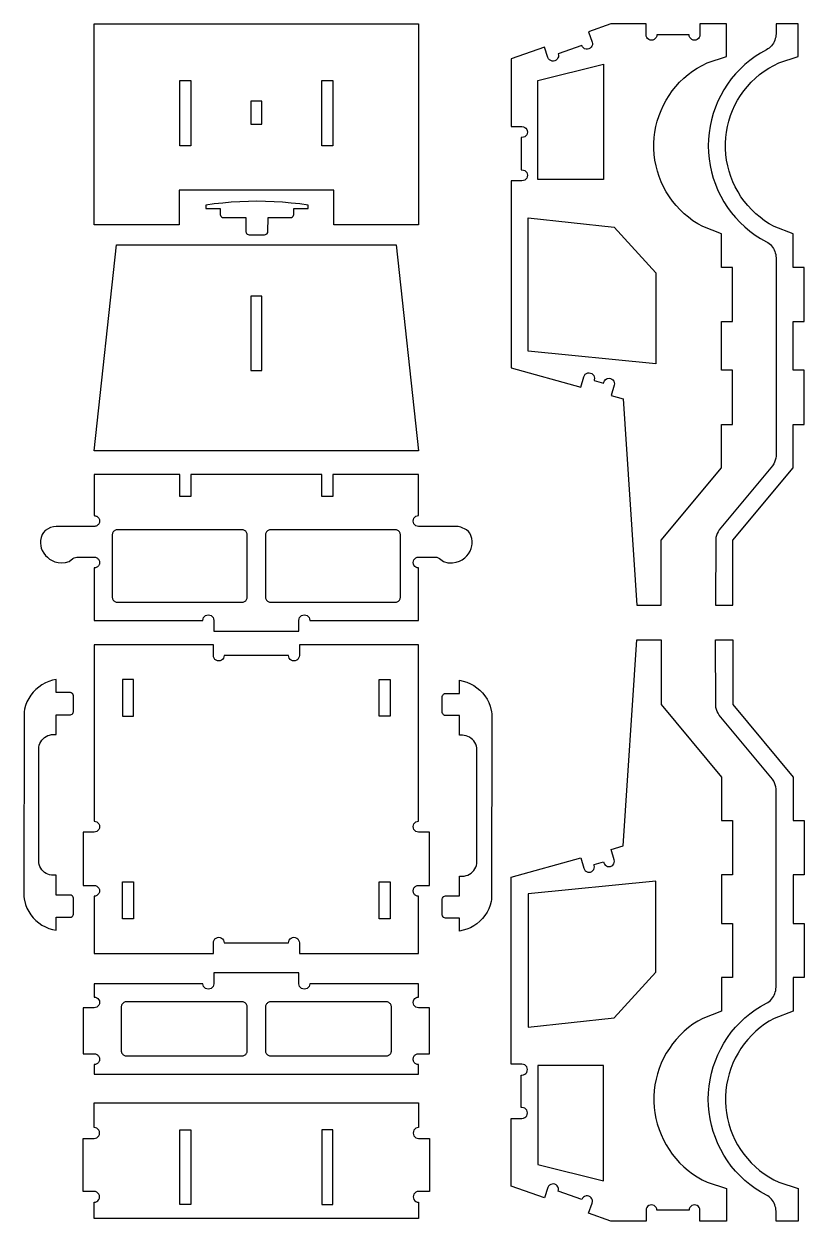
# Model space of a CAD drawing. Extents: x -592.3 to -568.9, y 406 to 419.8.
# Drawn here: x -577.88 to -568.89, y 405.98 to 419.78 of the extents above; entities that cross this region are included whole.
import ezdxf

# ---------------------------------------------------------------- set-up
doc = ezdxf.new("R2010")
doc.units = 0
doc.header["$MEASUREMENT"] = 0
doc.layers.get('0').update_dxf_attribs({"linetype": 'CONTINUOUS'})
doc.layers.get('DEFPOINTS').update_dxf_attribs({"color": 18, "linetype": 'CONTINUOUS'})

msp = doc.modelspace()

# ---------------------------------------------------------------- linework, layer by layer
for points in [[(-574.307, 417.469), (-574.307, 417.866), (-576.088, 417.866), (-576.088, 417.469), (-577.067, 417.469), (-577.067, 419.783), (-573.329, 419.783), (-573.329, 417.469)], [(-570.591, 419.627), (-570.601, 419.614), (-570.614, 419.604), (-570.629, 419.598), (-570.645, 419.596), (-570.661, 419.598), (-570.676, 419.604), (-570.689, 419.614), (-570.699, 419.627), (-570.706, 419.642), (-570.708, 419.658), (-570.708, 419.783), (-571.112, 419.783), (-571.37, 419.693), (-571.328, 419.575), (-571.325, 419.559), (-571.326, 419.543), (-571.331, 419.528), (-571.34, 419.514), (-571.352, 419.503), (-571.367, 419.496), (-571.383, 419.492), (-571.399, 419.493), (-571.415, 419.498), (-571.428, 419.507), (-571.439, 419.52), (-571.446, 419.534), (-571.72, 419.438), (-571.717, 419.422), (-571.718, 419.406), (-571.723, 419.391), (-571.732, 419.377), (-571.744, 419.366), (-571.759, 419.359), (-571.775, 419.356), (-571.791, 419.356), (-571.806, 419.362), (-571.82, 419.37), (-571.831, 419.383), (-571.838, 419.397), (-571.879, 419.515), (-572.262, 419.381), (-572.262, 418.6), (-572.137, 418.6), (-572.121, 418.598), (-572.106, 418.591), (-572.093, 418.581), (-572.083, 418.568), (-572.077, 418.553), (-572.075, 418.537), (-572.077, 418.521), (-572.083, 418.506), (-572.093, 418.493), (-572.106, 418.483), (-572.121, 418.477), (-572.137, 418.475), (-572.147, 418.475), (-572.147, 418.1), (-572.137, 418.1), (-572.121, 418.098), (-572.106, 418.092), (-572.093, 418.082), (-572.083, 418.069), (-572.077, 418.054), (-572.075, 418.038), (-572.077, 418.021), (-572.083, 418.006), (-572.093, 417.993), (-572.106, 417.983), (-572.121, 417.977), (-572.137, 417.975), (-572.262, 417.975), (-572.262, 415.82), (-571.458, 415.596), (-571.425, 415.716), (-571.418, 415.731), (-571.408, 415.744), (-571.395, 415.754), (-571.38, 415.76), (-571.364, 415.762), (-571.348, 415.759), (-571.333, 415.753), (-571.32, 415.743), (-571.31, 415.73), (-571.304, 415.715), (-571.302, 415.699), (-571.304, 415.682), (-571.307, 415.673), (-571.197, 415.643), (-571.195, 415.652), (-571.188, 415.667), (-571.178, 415.68), (-571.165, 415.69), (-571.15, 415.696), (-571.134, 415.698), (-571.118, 415.695), (-571.103, 415.689), (-571.09, 415.679), (-571.08, 415.666), (-571.074, 415.651), (-571.072, 415.635), (-571.074, 415.618), (-571.108, 415.498), (-570.97, 415.46), (-570.812, 413.081), (-570.533, 413.081), (-570.533, 413.83), (-569.837, 414.667), (-569.837, 415.165), (-569.712, 415.165), (-569.712, 415.79), (-569.837, 415.79), (-569.837, 416.352), (-569.712, 416.352), (-569.712, 416.977), (-569.837, 416.977), (-569.837, 417.362), (-570.055, 417.447), (-570.112, 417.479), (-570.167, 417.515), (-570.219, 417.554), (-570.269, 417.596), (-570.316, 417.641), (-570.36, 417.689), (-570.401, 417.739), (-570.439, 417.792), (-570.474, 417.847), (-570.505, 417.904), (-570.532, 417.963), (-570.556, 418.024), (-570.576, 418.086), (-570.592, 418.149), (-570.605, 418.213), (-570.613, 418.277), (-570.617, 418.342), (-570.617, 418.408), (-570.613, 418.473), (-570.606, 418.537), (-570.594, 418.601), (-570.578, 418.664), (-570.558, 418.727), (-570.535, 418.787), (-570.508, 418.846), (-570.477, 418.904), (-570.443, 418.959), (-570.405, 419.012), (-570.364, 419.063), (-570.321, 419.111), (-570.274, 419.157), (-570.224, 419.199), (-570.172, 419.238), (-570.118, 419.274), (-570.062, 419.306), (-570.003, 419.335), (-569.781, 419.408), (-569.781, 419.783), (-570.086, 419.783), (-570.086, 419.658), (-570.088, 419.642), (-570.095, 419.627), (-570.105, 419.614), (-570.118, 419.604), (-570.133, 419.598), (-570.149, 419.596), (-570.165, 419.598), (-570.18, 419.604), (-570.193, 419.614), (-570.203, 419.627), (-570.209, 419.642), (-570.211, 419.658), (-570.583, 419.658), (-570.585, 419.642)], [(-569.71, 418.787), (-569.683, 418.846), (-569.652, 418.904), (-569.618, 418.959), (-569.58, 419.012), (-569.539, 419.063), (-569.495, 419.111), (-569.448, 419.157), (-569.399, 419.199), (-569.347, 419.238), (-569.293, 419.274), (-569.236, 419.306), (-569.178, 419.335), (-568.955, 419.408), (-568.955, 419.783), (-569.21, 419.783), (-569.21, 419.67), (-569.211, 419.651), (-569.213, 419.632), (-569.218, 419.614), (-569.223, 419.596), (-569.231, 419.579), (-569.24, 419.562), (-569.25, 419.546), (-569.262, 419.532), (-569.275, 419.518), (-569.29, 419.506), (-569.305, 419.495), (-569.321, 419.485), (-569.387, 419.448), (-569.451, 419.407), (-569.511, 419.362), (-569.57, 419.314), (-569.624, 419.262), (-569.676, 419.207), (-569.725, 419.149), (-569.769, 419.089), (-569.81, 419.025), (-569.847, 418.959), (-569.881, 418.892), (-569.909, 418.822), (-569.934, 418.75), (-569.954, 418.678), (-569.97, 418.604), (-569.982, 418.529), (-569.988, 418.454), (-569.991, 418.378), (-569.988, 418.303), (-569.982, 418.228), (-569.97, 418.153), (-569.954, 418.079), (-569.934, 418.007), (-569.909, 417.935), (-569.881, 417.865), (-569.847, 417.798), (-569.81, 417.732), (-569.769, 417.668), (-569.725, 417.608), (-569.676, 417.55), (-569.624, 417.495), (-569.57, 417.443), (-569.511, 417.394), (-569.451, 417.35), (-569.387, 417.309), (-569.321, 417.272), (-569.305, 417.262), (-569.29, 417.251), (-569.275, 417.239), (-569.262, 417.225), (-569.25, 417.211), (-569.24, 417.195), (-569.231, 417.178), (-569.223, 417.161), (-569.218, 417.143), (-569.213, 417.125), (-569.211, 417.106), (-569.21, 417.087), (-569.21, 414.802), (-569.213, 414.778), (-569.219, 414.754), (-569.227, 414.732), (-569.237, 414.71), (-569.251, 414.69), (-569.865, 413.95), (-569.878, 413.929), (-569.889, 413.908), (-569.897, 413.885), (-569.903, 413.862), (-569.905, 413.838), (-569.906, 413.081), (-569.708, 413.081), (-569.708, 413.83), (-569.012, 414.667), (-569.012, 415.165), (-568.887, 415.165), (-568.887, 415.79), (-569.012, 415.79), (-569.012, 416.352), (-568.887, 416.352), (-568.887, 416.977), (-569.012, 416.977), (-569.012, 417.362), (-569.23, 417.447), (-569.287, 417.479), (-569.341, 417.515), (-569.394, 417.554), (-569.443, 417.596), (-569.49, 417.641), (-569.535, 417.689), (-569.576, 417.739), (-569.614, 417.792), (-569.648, 417.847), (-569.679, 417.904), (-569.707, 417.963), (-569.731, 418.024), (-569.751, 418.086), (-569.767, 418.149), (-569.779, 418.213), (-569.787, 418.277), (-569.792, 418.342), (-569.792, 418.408), (-569.788, 418.473), (-569.78, 418.537), (-569.768, 418.601), (-569.753, 418.664), (-569.733, 418.727)], [(-571.198, 417.99), (-571.955, 417.99), (-571.955, 419.13), (-571.198, 419.321)], [(-576.078, 418.378), (-576.078, 419.13), (-575.953, 419.13), (-575.953, 418.378)], [(-574.443, 418.378), (-574.443, 419.13), (-574.318, 419.13), (-574.318, 418.378)], [(-575.135, 418.627), (-575.135, 418.892), (-575.26, 418.892), (-575.26, 418.627)], [(-574.6, 417.655), (-574.6, 417.694), (-574.698, 417.708), (-574.796, 417.719), (-574.895, 417.728), (-574.993, 417.734), (-575.092, 417.738), (-575.191, 417.739), (-575.29, 417.738), (-575.388, 417.734), (-575.487, 417.728), (-575.585, 417.719), (-575.684, 417.708), (-575.781, 417.694), (-575.781, 417.655), (-575.615, 417.655), (-575.614, 417.586), (-575.612, 417.576), (-575.606, 417.566), (-575.599, 417.559), (-575.589, 417.553), (-575.579, 417.551), (-575.319, 417.55), (-575.318, 417.388), (-575.315, 417.378), (-575.31, 417.369), (-575.302, 417.361), (-575.293, 417.355), (-575.282, 417.353), (-575.105, 417.352), (-575.094, 417.354), (-575.084, 417.358), (-575.075, 417.364), (-575.072, 417.369), (-575.066, 417.378), (-575.064, 417.388), (-575.063, 417.55), (-574.803, 417.551), (-574.793, 417.553), (-574.783, 417.559), (-574.775, 417.566), (-574.77, 417.576), (-574.767, 417.586), (-574.767, 417.655)], [(-570.595, 416.913), (-570.595, 415.866), (-572.064, 416.011), (-572.064, 417.547), (-571.075, 417.442)], [(-577.067, 414.86), (-576.808, 417.236), (-573.588, 417.236), (-573.329, 414.86)], [(-575.135, 415.787), (-575.135, 416.644), (-575.26, 416.644), (-575.26, 415.787)], [(-577.551, 413.596), (-577.519, 413.583), (-577.481, 413.573), (-577.44, 413.569), (-577.396, 413.573), (-577.356, 413.586), (-577.312, 413.619), (-577.298, 413.628), (-577.283, 413.633), (-577.268, 413.636), (-577.067, 413.636), (-577.059, 413.635), (-577.051, 413.634), (-577.043, 413.631), (-577.036, 413.627), (-577.029, 413.623), (-577.023, 413.618), (-577.017, 413.611), (-577.013, 413.605), (-577.009, 413.597), (-577.007, 413.59), (-577.005, 413.582), (-577.005, 413.573), (-577.005, 413.565), (-577.007, 413.557), (-577.009, 413.549), (-577.013, 413.542), (-577.017, 413.535), (-577.023, 413.529), (-577.029, 413.524), (-577.036, 413.519), (-577.043, 413.516), (-577.051, 413.513), (-577.059, 413.511), (-577.067, 413.511), (-577.067, 412.907), (-575.814, 412.907), (-575.812, 412.924), (-575.805, 412.939), (-575.795, 412.952), (-575.782, 412.962), (-575.767, 412.968), (-575.751, 412.97), (-575.735, 412.968), (-575.72, 412.962), (-575.707, 412.952), (-575.697, 412.939), (-575.691, 412.924), (-575.689, 412.907), (-575.689, 412.782), (-574.707, 412.782), (-574.707, 412.907), (-574.705, 412.924), (-574.699, 412.939), (-574.689, 412.952), (-574.676, 412.962), (-574.661, 412.968), (-574.645, 412.97), (-574.628, 412.968), (-574.613, 412.962), (-574.6, 412.952), (-574.59, 412.939), (-574.584, 412.924), (-574.582, 412.907), (-573.329, 412.907), (-573.329, 413.511), (-573.345, 413.513), (-573.36, 413.519), (-573.373, 413.529), (-573.383, 413.542), (-573.389, 413.557), (-573.391, 413.573), (-573.389, 413.59), (-573.383, 413.605), (-573.373, 413.618), (-573.36, 413.627), (-573.345, 413.634), (-573.329, 413.636), (-573.133, 413.636), (-573.117, 413.634), (-573.102, 413.63), (-573.088, 413.622), (-573.042, 413.587), (-572.991, 413.572), (-572.938, 413.57), (-572.896, 413.577), (-572.857, 413.59), (-572.826, 413.606), (-572.795, 413.628), (-572.773, 413.65), (-572.753, 413.676), (-572.736, 413.704), (-572.723, 413.734), (-572.714, 413.765), (-572.711, 413.788), (-572.711, 413.82), (-572.715, 413.85), (-572.725, 413.884), (-572.738, 413.912), (-572.754, 413.933), (-572.777, 413.952), (-572.84, 413.982), (-572.874, 413.989), (-573.329, 413.99), (-573.345, 413.992), (-573.36, 413.998), (-573.373, 414.008), (-573.383, 414.021), (-573.389, 414.036), (-573.391, 414.052), (-573.389, 414.069), (-573.383, 414.084), (-573.373, 414.097), (-573.36, 414.107), (-573.345, 414.113), (-573.329, 414.115), (-573.329, 414.589), (-574.318, 414.589), (-574.318, 414.335), (-574.443, 414.335), (-574.443, 414.589), (-575.953, 414.589), (-575.953, 414.335), (-576.078, 414.335), (-576.078, 414.589), (-577.067, 414.589), (-577.067, 414.115), (-577.059, 414.114), (-577.051, 414.113), (-577.043, 414.11), (-577.036, 414.107), (-577.029, 414.102), (-577.023, 414.097), (-577.017, 414.09), (-577.013, 414.084), (-577.009, 414.076), (-577.007, 414.069), (-577.005, 414.061), (-577.005, 414.052), (-577.005, 414.044), (-577.007, 414.036), (-577.009, 414.028), (-577.013, 414.021), (-577.017, 414.014), (-577.023, 414.008), (-577.029, 414.003), (-577.036, 413.998), (-577.043, 413.995), (-577.051, 413.992), (-577.059, 413.99), (-577.067, 413.99), (-577.506, 413.99), (-577.536, 413.987), (-577.569, 413.977), (-577.632, 413.942), (-577.651, 413.921), (-577.666, 413.896), (-577.677, 413.864), (-577.684, 413.828), (-577.685, 413.796), (-577.682, 413.765), (-577.676, 413.741), (-577.664, 413.711), (-577.648, 413.682), (-577.628, 413.656), (-577.606, 413.634), (-577.582, 413.614)], [(-576.796, 413.952), (-576.804, 413.952), (-576.812, 413.95), (-576.82, 413.947), (-576.827, 413.944), (-576.834, 413.939), (-576.84, 413.934), (-576.846, 413.928), (-576.85, 413.921), (-576.854, 413.914), (-576.857, 413.906), (-576.858, 413.898), (-576.859, 413.89), (-576.859, 413.178), (-576.858, 413.17), (-576.857, 413.162), (-576.854, 413.154), (-576.85, 413.147), (-576.846, 413.14), (-576.84, 413.134), (-576.834, 413.129), (-576.827, 413.124), (-576.82, 413.121), (-576.812, 413.118), (-576.804, 413.116), (-576.796, 413.116), (-575.365, 413.116), (-575.356, 413.116), (-575.348, 413.118), (-575.341, 413.121), (-575.333, 413.124), (-575.326, 413.129), (-575.32, 413.134), (-575.315, 413.14), (-575.31, 413.147), (-575.307, 413.154), (-575.304, 413.162), (-575.303, 413.17), (-575.302, 413.178), (-575.302, 413.89), (-575.303, 413.898), (-575.304, 413.906), (-575.307, 413.914), (-575.31, 413.921), (-575.315, 413.928), (-575.32, 413.934), (-575.326, 413.939), (-575.333, 413.944), (-575.341, 413.947), (-575.348, 413.95), (-575.356, 413.952), (-575.365, 413.952)], [(-575.031, 413.952), (-575.039, 413.952), (-575.047, 413.95), (-575.055, 413.947), (-575.062, 413.944), (-575.069, 413.939), (-575.075, 413.934), (-575.081, 413.928), (-575.085, 413.921), (-575.089, 413.914), (-575.092, 413.906), (-575.093, 413.898), (-575.094, 413.89), (-575.094, 413.178), (-575.093, 413.17), (-575.092, 413.162), (-575.089, 413.154), (-575.085, 413.147), (-575.081, 413.14), (-575.075, 413.134), (-575.069, 413.129), (-575.062, 413.124), (-575.055, 413.121), (-575.047, 413.118), (-575.039, 413.116), (-575.031, 413.116), (-573.6, 413.116), (-573.591, 413.116), (-573.583, 413.118), (-573.576, 413.121), (-573.568, 413.124), (-573.561, 413.129), (-573.555, 413.134), (-573.55, 413.14), (-573.545, 413.147), (-573.542, 413.154), (-573.539, 413.162), (-573.538, 413.17), (-573.537, 413.178), (-573.537, 413.89), (-573.538, 413.898), (-573.539, 413.906), (-573.542, 413.914), (-573.545, 413.921), (-573.55, 413.928), (-573.555, 413.934), (-573.561, 413.939), (-573.568, 413.944), (-573.576, 413.947), (-573.583, 413.95), (-573.591, 413.952), (-573.6, 413.952)], [(-568.955, 405.982), (-569.21, 405.982), (-569.21, 406.096), (-569.211, 406.114), (-569.213, 406.133), (-569.218, 406.151), (-569.223, 406.169), (-569.231, 406.187), (-569.24, 406.203), (-569.25, 406.219), (-569.262, 406.234), (-569.275, 406.247), (-569.29, 406.26), (-569.305, 406.271), (-569.321, 406.28), (-569.387, 406.317), (-569.451, 406.358), (-569.511, 406.403), (-569.57, 406.451), (-569.624, 406.503), (-569.676, 406.558), (-569.725, 406.616), (-569.769, 406.677), (-569.81, 406.74), (-569.847, 406.806), (-569.881, 406.874), (-569.909, 406.944), (-569.934, 407.015), (-569.954, 407.088), (-569.97, 407.162), (-569.982, 407.236), (-569.988, 407.311), (-569.991, 407.387), (-569.988, 407.462), (-569.982, 407.538), (-569.97, 407.612), (-569.954, 407.686), (-569.934, 407.759), (-569.909, 407.83), (-569.881, 407.9), (-569.847, 407.968), (-569.81, 408.034), (-569.769, 408.097), (-569.725, 408.158), (-569.676, 408.216), (-569.624, 408.271), (-569.57, 408.323), (-569.511, 408.371), (-569.451, 408.416), (-569.387, 408.457), (-569.321, 408.494), (-569.305, 408.503), (-569.29, 408.514), (-569.275, 408.526), (-569.262, 408.54), (-569.25, 408.555), (-569.24, 408.57), (-569.231, 408.587), (-569.223, 408.604), (-569.218, 408.622), (-569.213, 408.641), (-569.211, 408.659), (-569.21, 408.678), (-569.21, 410.964), (-569.213, 410.987), (-569.219, 411.011), (-569.227, 411.034), (-569.237, 411.055), (-569.251, 411.075), (-569.865, 411.816), (-569.878, 411.836), (-569.889, 411.857), (-569.897, 411.88), (-569.903, 411.903), (-569.905, 411.927), (-569.906, 412.684), (-569.708, 412.684), (-569.708, 411.936), (-569.012, 411.098), (-569.012, 410.6), (-568.887, 410.6), (-568.887, 409.975), (-569.012, 409.975), (-569.012, 409.413), (-568.887, 409.413), (-568.887, 408.788), (-569.012, 408.788), (-569.012, 408.403), (-569.23, 408.318), (-569.287, 408.286), (-569.341, 408.251), (-569.394, 408.212), (-569.443, 408.17), (-569.49, 408.125), (-569.535, 408.077), (-569.576, 408.026), (-569.614, 407.973), (-569.648, 407.918), (-569.679, 407.861), (-569.707, 407.802), (-569.731, 407.741), (-569.751, 407.68), (-569.767, 407.616), (-569.779, 407.552), (-569.787, 407.488), (-569.792, 407.423), (-569.792, 407.358), (-569.788, 407.293), (-569.78, 407.228), (-569.768, 407.164), (-569.753, 407.101), (-569.733, 407.039), (-569.71, 406.978), (-569.683, 406.919), (-569.652, 406.861), (-569.618, 406.806), (-569.58, 406.753), (-569.539, 406.702), (-569.495, 406.654), (-569.448, 406.609), (-569.399, 406.566), (-569.347, 406.527), (-569.293, 406.491), (-569.236, 406.459), (-569.178, 406.43), (-568.955, 406.357)], [(-575.568, 412.502), (-575.571, 412.486), (-575.577, 412.471), (-575.587, 412.458), (-575.6, 412.448), (-575.615, 412.442), (-575.631, 412.439), (-575.647, 412.442), (-575.662, 412.448), (-575.675, 412.458), (-575.685, 412.471), (-575.691, 412.486), (-575.693, 412.502), (-575.693, 412.627), (-577.067, 412.627), (-577.067, 410.592), (-577.051, 410.589), (-577.036, 410.583), (-577.023, 410.573), (-577.013, 410.56), (-577.007, 410.545), (-577.005, 410.529), (-577.007, 410.513), (-577.013, 410.498), (-577.023, 410.485), (-577.036, 410.475), (-577.051, 410.469), (-577.067, 410.467), (-577.192, 410.467), (-577.192, 409.852), (-577.067, 409.852), (-577.051, 409.849), (-577.036, 409.843), (-577.023, 409.833), (-577.013, 409.82), (-577.007, 409.805), (-577.005, 409.789), (-577.007, 409.773), (-577.013, 409.758), (-577.023, 409.745), (-577.036, 409.735), (-577.051, 409.729), (-577.067, 409.727), (-577.067, 409.065), (-575.693, 409.065), (-575.693, 409.19), (-575.691, 409.206), (-575.685, 409.221), (-575.675, 409.234), (-575.662, 409.244), (-575.647, 409.25), (-575.631, 409.253), (-575.615, 409.25), (-575.6, 409.244), (-575.587, 409.234), (-575.577, 409.221), (-575.571, 409.206), (-575.568, 409.19), (-574.827, 409.19), (-574.825, 409.206), (-574.819, 409.221), (-574.809, 409.234), (-574.796, 409.244), (-574.781, 409.25), (-574.765, 409.253), (-574.749, 409.25), (-574.733, 409.244), (-574.721, 409.234), (-574.711, 409.221), (-574.704, 409.206), (-574.702, 409.19), (-574.702, 409.065), (-573.329, 409.065), (-573.329, 409.727), (-573.337, 409.727), (-573.345, 409.729), (-573.353, 409.731), (-573.36, 409.735), (-573.367, 409.739), (-573.373, 409.745), (-573.378, 409.751), (-573.383, 409.758), (-573.386, 409.765), (-573.389, 409.773), (-573.391, 409.781), (-573.391, 409.789), (-573.391, 409.797), (-573.389, 409.805), (-573.386, 409.813), (-573.383, 409.82), (-573.378, 409.827), (-573.373, 409.833), (-573.367, 409.839), (-573.36, 409.843), (-573.353, 409.847), (-573.345, 409.849), (-573.337, 409.851), (-573.329, 409.852), (-573.204, 409.852), (-573.204, 410.467), (-573.329, 410.467), (-573.345, 410.469), (-573.36, 410.475), (-573.373, 410.485), (-573.383, 410.498), (-573.389, 410.513), (-573.391, 410.529), (-573.389, 410.545), (-573.383, 410.56), (-573.373, 410.573), (-573.36, 410.583), (-573.345, 410.589), (-573.329, 410.592), (-573.329, 412.627), (-574.702, 412.627), (-574.702, 412.502), (-574.704, 412.486), (-574.711, 412.471), (-574.721, 412.458), (-574.733, 412.448), (-574.749, 412.442), (-574.765, 412.439), (-574.781, 412.442), (-574.796, 412.448), (-574.809, 412.458), (-574.819, 412.471), (-574.825, 412.486), (-574.827, 412.502)], [(-577.581, 409.973), (-577.601, 409.98), (-577.621, 409.99), (-577.639, 410.002), (-577.656, 410.017), (-577.67, 410.033), (-577.682, 410.051), (-577.692, 410.071), (-577.699, 410.091), (-577.703, 410.113), (-577.704, 410.134), (-577.704, 411.424), (-577.703, 411.446), (-577.699, 411.467), (-577.692, 411.488), (-577.682, 411.508), (-577.67, 411.526), (-577.656, 411.542), (-577.639, 411.557), (-577.621, 411.569), (-577.601, 411.578), (-577.581, 411.585), (-577.559, 411.59), (-577.538, 411.591), (-577.503, 411.591), (-577.503, 411.818), (-577.341, 411.818), (-577.331, 411.821), (-577.321, 411.827), (-577.314, 411.834), (-577.308, 411.844), (-577.305, 411.854), (-577.305, 412.039), (-577.308, 412.049), (-577.314, 412.059), (-577.321, 412.066), (-577.331, 412.072), (-577.341, 412.075), (-577.503, 412.075), (-577.503, 412.225), (-577.546, 412.216), (-577.588, 412.203), (-577.629, 412.186), (-577.668, 412.164), (-577.704, 412.139), (-577.738, 412.111), (-577.769, 412.079), (-577.797, 412.045), (-577.821, 412.008), (-577.841, 411.969), (-577.858, 411.927), (-577.87, 411.885), (-577.875, 411.853), (-577.876, 409.722), (-577.874, 409.698), (-577.858, 409.631), (-577.841, 409.59), (-577.821, 409.551), (-577.797, 409.514), (-577.769, 409.479), (-577.738, 409.448), (-577.704, 409.419), (-577.668, 409.394), (-577.629, 409.373), (-577.588, 409.356), (-577.546, 409.343), (-577.503, 409.334), (-577.503, 409.484), (-577.341, 409.484), (-577.331, 409.487), (-577.321, 409.492), (-577.314, 409.5), (-577.308, 409.509), (-577.305, 409.52), (-577.305, 409.705), (-577.308, 409.715), (-577.314, 409.725), (-577.321, 409.732), (-577.331, 409.738), (-577.341, 409.74), (-577.503, 409.741), (-577.503, 409.968), (-577.538, 409.968), (-577.559, 409.969)], [(-576.614, 411.801), (-576.614, 412.225), (-576.739, 412.225), (-576.739, 411.801)], [(-573.657, 412.225), (-573.657, 411.801), (-573.782, 411.801), (-573.782, 412.225)], [(-572.487, 409.689), (-572.491, 409.665), (-572.503, 409.622), (-572.52, 409.581), (-572.54, 409.542), (-572.564, 409.505), (-572.592, 409.47), (-572.623, 409.439), (-572.657, 409.41), (-572.693, 409.385), (-572.732, 409.364), (-572.773, 409.347), (-572.815, 409.334), (-572.858, 409.325), (-572.858, 409.475), (-573.02, 409.475), (-573.03, 409.478), (-573.04, 409.483), (-573.047, 409.491), (-573.053, 409.5), (-573.056, 409.511), (-573.056, 409.696), (-573.053, 409.706), (-573.047, 409.715), (-573.04, 409.723), (-573.03, 409.729), (-573.02, 409.731), (-572.858, 409.732), (-572.858, 409.959), (-572.823, 409.959), (-572.802, 409.96), (-572.78, 409.964), (-572.76, 409.971), (-572.74, 409.981), (-572.722, 409.993), (-572.706, 410.008), (-572.691, 410.024), (-572.679, 410.042), (-572.669, 410.062), (-572.662, 410.082), (-572.658, 410.104), (-572.657, 410.125), (-572.657, 411.415), (-572.658, 411.437), (-572.662, 411.458), (-572.669, 411.479), (-572.679, 411.499), (-572.691, 411.517), (-572.706, 411.533), (-572.722, 411.547), (-572.74, 411.56), (-572.76, 411.569), (-572.78, 411.576), (-572.802, 411.581), (-572.823, 411.582), (-572.858, 411.582), (-572.858, 411.809), (-573.02, 411.809), (-573.03, 411.812), (-573.04, 411.818), (-573.047, 411.825), (-573.053, 411.835), (-573.056, 411.845), (-573.056, 412.03), (-573.053, 412.04), (-573.047, 412.05), (-573.04, 412.057), (-573.03, 412.063), (-573.02, 412.066), (-572.858, 412.066), (-572.858, 412.216), (-572.815, 412.207), (-572.773, 412.194), (-572.732, 412.177), (-572.693, 412.155), (-572.657, 412.13), (-572.623, 412.102), (-572.592, 412.07), (-572.564, 412.036), (-572.54, 411.999), (-572.52, 411.96), (-572.503, 411.918), (-572.487, 411.852), (-572.485, 411.828)], [(-576.614, 409.891), (-576.614, 409.467), (-576.739, 409.467), (-576.739, 409.891)], [(-573.657, 409.891), (-573.657, 409.467), (-573.782, 409.467), (-573.782, 409.891)], [(-570.595, 408.853), (-570.595, 409.899), (-572.064, 409.754), (-572.064, 408.218), (-571.075, 408.323)], [(-577.067, 408.44), (-577.192, 408.44), (-577.192, 407.91), (-577.067, 407.91), (-577.059, 407.91), (-577.051, 407.908), (-577.043, 407.905), (-577.036, 407.902), (-577.029, 407.897), (-577.023, 407.892), (-577.017, 407.886), (-577.013, 407.879), (-577.009, 407.872), (-577.007, 407.864), (-577.005, 407.856), (-577.005, 407.848), (-577.005, 407.839), (-577.007, 407.831), (-577.009, 407.824), (-577.013, 407.816), (-577.017, 407.81), (-577.023, 407.803), (-577.029, 407.798), (-577.036, 407.793), (-577.043, 407.79), (-577.051, 407.787), (-577.059, 407.786), (-577.067, 407.785), (-577.067, 407.676), (-573.329, 407.676), (-573.329, 407.785), (-573.337, 407.786), (-573.345, 407.787), (-573.353, 407.79), (-573.36, 407.793), (-573.367, 407.798), (-573.373, 407.803), (-573.378, 407.81), (-573.383, 407.816), (-573.386, 407.824), (-573.389, 407.831), (-573.391, 407.839), (-573.391, 407.848), (-573.391, 407.856), (-573.389, 407.864), (-573.386, 407.872), (-573.383, 407.879), (-573.378, 407.886), (-573.373, 407.892), (-573.367, 407.897), (-573.36, 407.902), (-573.353, 407.905), (-573.345, 407.908), (-573.337, 407.91), (-573.329, 407.91), (-573.204, 407.91), (-573.204, 408.44), (-573.329, 408.44), (-573.345, 408.443), (-573.36, 408.449), (-573.373, 408.459), (-573.383, 408.472), (-573.389, 408.487), (-573.391, 408.503), (-573.389, 408.519), (-573.383, 408.534), (-573.373, 408.547), (-573.36, 408.557), (-573.345, 408.563), (-573.329, 408.565), (-573.329, 408.718), (-574.582, 408.718), (-574.584, 408.702), (-574.59, 408.687), (-574.6, 408.674), (-574.613, 408.664), (-574.628, 408.658), (-574.645, 408.656), (-574.661, 408.658), (-574.676, 408.664), (-574.689, 408.674), (-574.699, 408.687), (-574.705, 408.702), (-574.707, 408.718), (-574.707, 408.843), (-575.689, 408.843), (-575.689, 408.718), (-575.691, 408.702), (-575.697, 408.687), (-575.707, 408.674), (-575.72, 408.664), (-575.735, 408.658), (-575.751, 408.656), (-575.767, 408.658), (-575.782, 408.664), (-575.795, 408.674), (-575.805, 408.687), (-575.812, 408.702), (-575.814, 408.718), (-577.067, 408.718), (-577.067, 408.565), (-577.051, 408.563), (-577.036, 408.557), (-577.023, 408.547), (-577.013, 408.534), (-577.007, 408.519), (-577.005, 408.503), (-577.007, 408.487), (-577.013, 408.472), (-577.023, 408.459), (-577.036, 408.449), (-577.051, 408.443)], [(-576.755, 407.947), (-576.754, 407.939), (-576.752, 407.931), (-576.75, 407.923), (-576.746, 407.916), (-576.742, 407.909), (-576.736, 407.903), (-576.73, 407.898), (-576.723, 407.893), (-576.716, 407.889), (-576.708, 407.887), (-576.7, 407.885), (-576.692, 407.885), (-575.365, 407.885), (-575.356, 407.885), (-575.348, 407.887), (-575.341, 407.889), (-575.333, 407.893), (-575.326, 407.898), (-575.32, 407.903), (-575.315, 407.909), (-575.31, 407.916), (-575.307, 407.923), (-575.304, 407.931), (-575.303, 407.939), (-575.302, 407.947), (-575.302, 408.447), (-575.303, 408.455), (-575.304, 408.463), (-575.307, 408.471), (-575.31, 408.478), (-575.315, 408.485), (-575.32, 408.491), (-575.326, 408.497), (-575.333, 408.501), (-575.341, 408.505), (-575.348, 408.508), (-575.356, 408.509), (-575.365, 408.51), (-576.692, 408.51), (-576.7, 408.509), (-576.708, 408.508), (-576.716, 408.505), (-576.723, 408.501), (-576.73, 408.497), (-576.736, 408.491), (-576.742, 408.485), (-576.746, 408.478), (-576.75, 408.471), (-576.752, 408.463), (-576.754, 408.455), (-576.755, 408.447)], [(-575.094, 407.947), (-575.093, 407.939), (-575.092, 407.931), (-575.089, 407.923), (-575.085, 407.916), (-575.081, 407.909), (-575.075, 407.903), (-575.069, 407.898), (-575.062, 407.893), (-575.055, 407.889), (-575.047, 407.887), (-575.039, 407.885), (-575.031, 407.885), (-573.704, 407.885), (-573.696, 407.885), (-573.688, 407.887), (-573.68, 407.889), (-573.672, 407.893), (-573.666, 407.898), (-573.659, 407.903), (-573.654, 407.909), (-573.65, 407.916), (-573.646, 407.923), (-573.643, 407.931), (-573.642, 407.939), (-573.641, 407.947), (-573.641, 408.447), (-573.642, 408.455), (-573.643, 408.463), (-573.646, 408.471), (-573.65, 408.478), (-573.654, 408.485), (-573.659, 408.491), (-573.666, 408.497), (-573.672, 408.501), (-573.68, 408.505), (-573.688, 408.508), (-573.696, 408.509), (-573.704, 408.51), (-575.031, 408.51), (-575.039, 408.509), (-575.047, 408.508), (-575.055, 408.505), (-575.062, 408.501), (-575.069, 408.497), (-575.075, 408.491), (-575.081, 408.485), (-575.085, 408.478), (-575.089, 408.471), (-575.092, 408.463), (-575.093, 408.455), (-575.094, 408.447)], [(-571.198, 407.775), (-571.955, 407.775), (-571.955, 406.635), (-571.198, 406.444)], [(-575.953, 406.172), (-576.078, 406.172), (-576.078, 407.032), (-575.953, 407.032)], [(-574.443, 406.172), (-574.318, 406.172), (-574.318, 407.032), (-574.443, 407.032)]]:
    msp.add_lwpolyline(points, close=True)
at = {"layer": 'DEFPOINTS'}
for points in [[(-571.446, 406.231), (-571.72, 406.327), (-571.717, 406.343), (-571.718, 406.359), (-571.723, 406.375), (-571.732, 406.388), (-571.744, 406.399), (-571.759, 406.406), (-571.775, 406.41), (-571.791, 406.409), (-571.806, 406.404), (-571.82, 406.395), (-571.831, 406.383), (-571.838, 406.368), (-571.879, 406.25), (-572.262, 406.384), (-572.262, 407.166), (-572.137, 407.166), (-572.121, 407.168), (-572.106, 407.174), (-572.093, 407.184), (-572.083, 407.197), (-572.077, 407.212), (-572.075, 407.228), (-572.077, 407.244), (-572.083, 407.259), (-572.093, 407.272), (-572.106, 407.282), (-572.121, 407.288), (-572.137, 407.291), (-572.147, 407.291), (-572.147, 407.665), (-572.137, 407.665), (-572.121, 407.667), (-572.106, 407.674), (-572.093, 407.684), (-572.083, 407.696), (-572.077, 407.712), (-572.075, 407.728), (-572.077, 407.744), (-572.083, 407.759), (-572.093, 407.772), (-572.106, 407.782), (-572.121, 407.788), (-572.137, 407.79), (-572.262, 407.79), (-572.262, 409.946), (-571.458, 410.17), (-571.425, 410.049), (-571.418, 410.034), (-571.408, 410.021), (-571.395, 410.012), (-571.38, 410.006), (-571.364, 410.004), (-571.348, 410.006), (-571.333, 410.012), (-571.32, 410.022), (-571.31, 410.035), (-571.304, 410.051), (-571.302, 410.067), (-571.304, 410.083), (-571.307, 410.092), (-571.197, 410.123), (-571.195, 410.113), (-571.188, 410.098), (-571.178, 410.085), (-571.165, 410.076), (-571.15, 410.07), (-571.134, 410.068), (-571.118, 410.07), (-571.103, 410.076), (-571.09, 410.086), (-571.08, 410.099), (-571.074, 410.115), (-571.072, 410.131), (-571.074, 410.147), (-571.108, 410.267), (-570.97, 410.306), (-570.812, 412.684), (-570.533, 412.684), (-570.533, 411.936), (-569.837, 411.098), (-569.837, 410.6), (-569.712, 410.6), (-569.712, 409.975), (-569.837, 409.975), (-569.837, 409.413), (-569.712, 409.413), (-569.712, 408.788), (-569.837, 408.788), (-569.837, 408.403), (-570.055, 408.318), (-570.112, 408.286), (-570.167, 408.251), (-570.219, 408.212), (-570.269, 408.17), (-570.316, 408.125), (-570.36, 408.077), (-570.401, 408.026), (-570.439, 407.973), (-570.474, 407.918), (-570.505, 407.861), (-570.532, 407.802), (-570.556, 407.741), (-570.576, 407.68), (-570.592, 407.616), (-570.605, 407.552), (-570.613, 407.488), (-570.617, 407.423), (-570.617, 407.358), (-570.613, 407.293), (-570.606, 407.228), (-570.594, 407.164), (-570.578, 407.101), (-570.558, 407.039), (-570.535, 406.978), (-570.508, 406.919), (-570.477, 406.861), (-570.443, 406.806), (-570.405, 406.753), (-570.364, 406.702), (-570.321, 406.654), (-570.274, 406.609), (-570.224, 406.566), (-570.172, 406.527), (-570.118, 406.491), (-570.062, 406.459), (-570.003, 406.43), (-569.781, 406.357), (-569.781, 405.982), (-570.086, 405.982), (-570.086, 406.107), (-570.088, 406.123), (-570.095, 406.138), (-570.105, 406.151), (-570.118, 406.161), (-570.133, 406.167), (-570.149, 406.169), (-570.165, 406.167), (-570.18, 406.161), (-570.193, 406.151), (-570.203, 406.138), (-570.209, 406.123), (-570.211, 406.107), (-570.583, 406.107), (-570.585, 406.123), (-570.591, 406.138), (-570.601, 406.151), (-570.614, 406.161), (-570.629, 406.167), (-570.645, 406.169), (-570.661, 406.167), (-570.676, 406.161), (-570.689, 406.151), (-570.699, 406.138), (-570.706, 406.123), (-570.708, 406.107), (-570.708, 405.982), (-571.112, 405.982), (-571.37, 406.072), (-571.328, 406.19), (-571.325, 406.206), (-571.326, 406.222), (-571.331, 406.238), (-571.34, 406.251), (-571.352, 406.262), (-571.367, 406.27), (-571.383, 406.273), (-571.399, 406.272), (-571.415, 406.267), (-571.428, 406.258), (-571.439, 406.246)], [(-577.007, 406.277), (-577.013, 406.292), (-577.023, 406.305), (-577.036, 406.314), (-577.051, 406.321), (-577.067, 406.323), (-577.192, 406.323), (-577.192, 406.935), (-577.067, 406.935), (-577.051, 406.937), (-577.036, 406.943), (-577.023, 406.953), (-577.013, 406.966), (-577.007, 406.981), (-577.005, 406.997), (-577.007, 407.013), (-577.013, 407.028), (-577.023, 407.041), (-577.036, 407.051), (-577.051, 407.057), (-577.067, 407.06), (-577.067, 407.344), (-573.329, 407.344), (-573.329, 407.06), (-573.345, 407.057), (-573.36, 407.051), (-573.373, 407.041), (-573.383, 407.028), (-573.389, 407.013), (-573.391, 406.997), (-573.389, 406.981), (-573.383, 406.966), (-573.373, 406.953), (-573.36, 406.943), (-573.345, 406.937), (-573.329, 406.935), (-573.204, 406.935), (-573.204, 406.323), (-573.329, 406.323), (-573.345, 406.321), (-573.36, 406.314), (-573.373, 406.305), (-573.383, 406.292), (-573.389, 406.277), (-573.391, 406.26), (-573.389, 406.244), (-573.383, 406.229), (-573.373, 406.216), (-573.36, 406.206), (-573.345, 406.2), (-573.329, 406.198), (-573.329, 406.013), (-577.067, 406.013), (-577.067, 406.198), (-577.051, 406.2), (-577.036, 406.206), (-577.023, 406.216), (-577.013, 406.229), (-577.007, 406.244), (-577.005, 406.26)]]:
    msp.add_lwpolyline(points, close=True, dxfattribs=at)

doc.saveas('drawing.dxf')
